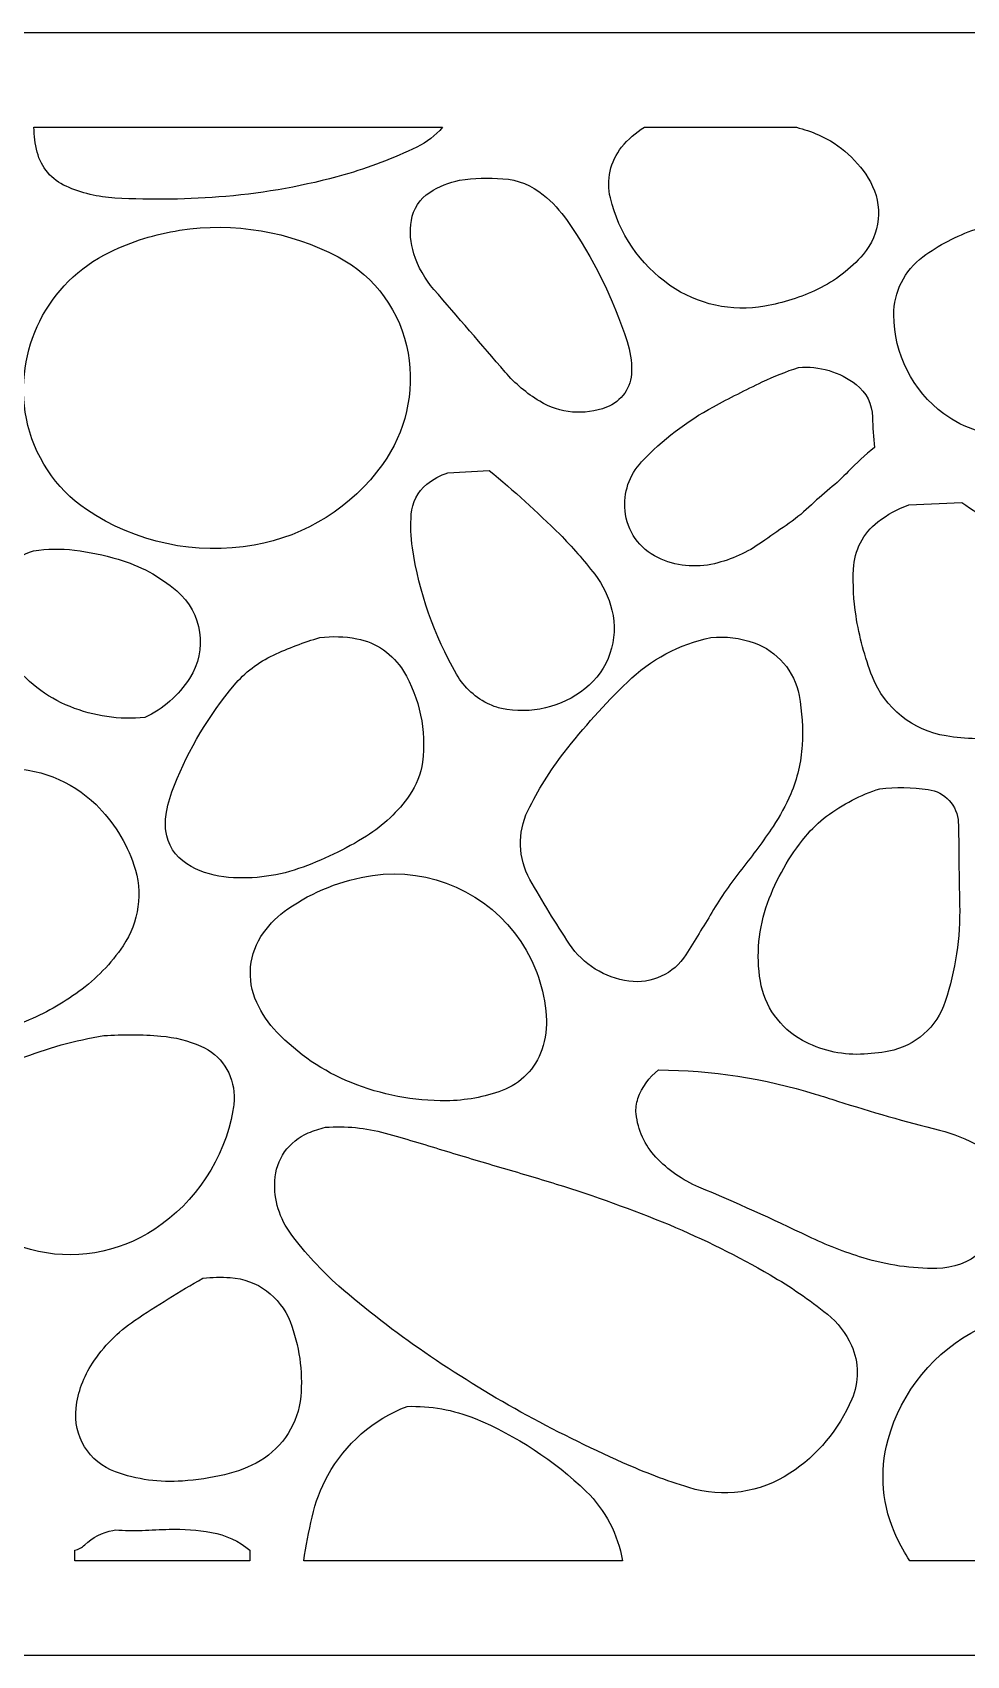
# Model space of a CAD drawing. Header units: centimetres. Extents: x -27 to -14.5, y -9 to -3.3.
# Drawn here: x -20.83 to -17.55, y -9 to -3.31 of the extents above; entities that cross this region are included whole.
import ezdxf

# ---------------------------------------------------------------- set-up
doc = ezdxf.new("R2010")
doc.units = ezdxf.units.CM
doc.header["$MEASUREMENT"] = 0
doc.layers.add('layer 1', color=7, linetype='Continuous')

msp = doc.modelspace()

# ---------------------------------------------------------------- linework, layer by layer
at = {"layer": 'layer 1', "color": 250}
for points, knots in [([(-26.99914, -3.31352), (-26.99914, -3.31352), (-26.99914, -9.00022), (-26.99914, -9.00022), (-26.99914, -9.00022), (-26.99914, -9.00022), (-14.52993, -9.00022), (-14.52993, -9.00022), (-14.52993, -9.00022), (-14.52993, -9.00022), (-14.52993, -3.31352), (-14.52993, -3.31352), (-14.52993, -3.31352), (-14.52993, -3.31352), (-26.99914, -3.31352), (-26.99914, -3.31352)], [0, 0, 0, 0, 0.2, 0.2, 0.2, 0.2, 0.4, 0.4, 0.4, 0.4, 0.6, 0.6, 0.6, 0.6, 1, 1, 1, 1]), ([(-19.38794, -3.64577), (-19.38794, -3.64577), (-20.81987, -3.64582), (-20.81987, -3.64582), (-20.81987, -3.64582), (-20.81946, -3.67515), (-20.81557, -3.70433), (-20.80832, -3.73278), (-20.80832, -3.73278), (-20.79479, -3.7862), (-20.75742, -3.83033), (-20.70695, -3.85253), (-20.70695, -3.85253), (-20.65289, -3.87625), (-20.59495, -3.89022), (-20.53597, -3.89356), (-20.53597, -3.89356), (-20.40634, -3.90103), (-20.27631, -3.89913), (-20.14699, -3.88801), (-20.14699, -3.88801), (-20.00695, -3.87596), (-19.86841, -3.85064), (-19.73315, -3.81233), (-19.73315, -3.81233), (-19.64544, -3.78694), (-19.56005, -3.75441), (-19.47768, -3.71503), (-19.47768, -3.71503), (-19.44315, -3.69856), (-19.41261, -3.67499), (-19.38794, -3.64577)], [0, 0, 0, 0, 0.1111111, 0.1111111, 0.1111111, 0.1111111, 0.2222222, 0.2222222, 0.2222222, 0.2222222, 0.3333333, 0.3333333, 0.3333333, 0.3333333, 0.4444444, 0.4444444, 0.4444444, 0.4444444, 0.5555556, 0.5555556, 0.5555556, 0.5555556, 0.6666667, 0.6666667, 0.6666667, 0.6666667, 0.7777778, 0.7777778, 0.7777778, 0.7777778, 1, 1, 1, 1]), ([(-18.14766, -3.64577), (-18.14766, -3.64577), (-18.67953, -3.64577), (-18.67953, -3.64577), (-18.67953, -3.64577), (-18.71044, -3.66392), (-18.73774, -3.68754), (-18.76009, -3.71556), (-18.76009, -3.71556), (-18.79976, -3.76551), (-18.81434, -3.8308), (-18.79958, -3.89284), (-18.79958, -3.89284), (-18.77005, -4.01731), (-18.69574, -4.12647), (-18.59076, -4.19952), (-18.59076, -4.19952), (-18.4938, -4.26692), (-18.37415, -4.29325), (-18.25787, -4.27268), (-18.25787, -4.27268), (-18.19363, -4.26134), (-18.13128, -4.24129), (-18.0725, -4.21305), (-18.0725, -4.21305), (-18.01163, -4.18379), (-17.95758, -4.14232), (-17.91366, -4.0912), (-17.91366, -4.0912), (-17.8527, -4.02025), (-17.84244, -3.91886), (-17.88817, -3.83722), (-17.88817, -3.83722), (-17.92913, -3.76395), (-17.99284, -3.70602), (-18.06968, -3.67222), (-18.06968, -3.67222), (-18.09497, -3.6614), (-18.121, -3.65259), (-18.14766, -3.64577)], [0, 0, 0, 0, 0.0909091, 0.0909091, 0.0909091, 0.0909091, 0.1818182, 0.1818182, 0.1818182, 0.1818182, 0.2727273, 0.2727273, 0.2727273, 0.2727273, 0.3636364, 0.3636364, 0.3636364, 0.3636364, 0.4545455, 0.4545455, 0.4545455, 0.4545455, 0.5454545, 0.5454545, 0.5454545, 0.5454545, 0.6363636, 0.6363636, 0.6363636, 0.6363636, 0.7272727, 0.7272727, 0.7272727, 0.7272727, 0.8181818, 0.8181818, 0.8181818, 0.8181818, 1, 1, 1, 1]), ([(-19.3278, -3.83091), (-19.36506, -3.83879), (-19.40054, -3.85337), (-19.43265, -3.87383), (-19.43265, -3.87383), (-19.46708, -3.89579), (-19.49054, -3.93146), (-19.497, -3.97187), (-19.497, -3.97187), (-19.50339, -4.01101), (-19.50035, -4.05102), (-19.48828, -4.08879), (-19.48828, -4.08879), (-19.47347, -4.13476), (-19.44966, -4.17733), (-19.41806, -4.21381), (-19.41806, -4.21381), (-19.33462, -4.31015), (-19.25133, -4.40671), (-19.16826, -4.50326), (-19.16826, -4.50326), (-19.13353, -4.54367), (-19.0926, -4.57821), (-19.04703, -4.6057), (-19.04703, -4.6057), (-18.9764, -4.6484), (-18.89013, -4.65619), (-18.81299, -4.62691), (-18.81299, -4.62691), (-18.7603, -4.60685), (-18.72534, -4.55669), (-18.72492, -4.50033), (-18.72492, -4.50033), (-18.72471, -4.46524), (-18.72998, -4.43032), (-18.74077, -4.39684), (-18.74077, -4.39684), (-18.78926, -4.2456), (-18.86021, -4.10254), (-18.95122, -3.9725), (-18.95122, -3.9725), (-18.97482, -3.93871), (-19.00285, -3.90837), (-19.03456, -3.88212), (-19.03456, -3.88212), (-19.07465, -3.84906), (-19.12402, -3.82934), (-19.17583, -3.82583), (-19.17583, -3.82583), (-19.22659, -3.82241), (-19.27745, -3.82409), (-19.3278, -3.83091)], [0, 0, 0, 0, 0.0714286, 0.0714286, 0.0714286, 0.0714286, 0.1428571, 0.1428571, 0.1428571, 0.1428571, 0.2142857, 0.2142857, 0.2142857, 0.2142857, 0.2857143, 0.2857143, 0.2857143, 0.2857143, 0.3571429, 0.3571429, 0.3571429, 0.3571429, 0.4285714, 0.4285714, 0.4285714, 0.4285714, 0.5, 0.5, 0.5, 0.5, 0.5714286, 0.5714286, 0.5714286, 0.5714286, 0.6428571, 0.6428571, 0.6428571, 0.6428571, 0.7142857, 0.7142857, 0.7142857, 0.7142857, 0.7857143, 0.7857143, 0.7857143, 0.7857143, 0.8571429, 0.8571429, 0.8571429, 0.8571429, 1, 1, 1, 1]), ([(-20.30925, -4.00673), (-20.39427, -4.01973), (-20.47686, -4.04544), (-20.55422, -4.08292), (-20.55422, -4.08292), (-20.77244, -4.18871), (-20.8923, -4.42769), (-20.84623, -4.66584), (-20.84623, -4.66584), (-20.82103, -4.79599), (-20.74526, -4.91081), (-20.63536, -4.98499), (-20.63536, -4.98499), (-20.46312, -5.1012), (-20.25267, -5.14602), (-20.04801, -5.10992), (-20.04801, -5.10992), (-19.86675, -5.07791), (-19.70522, -4.97631), (-19.59795, -4.82674), (-19.59795, -4.82674), (-19.51714, -4.71412), (-19.48491, -4.57391), (-19.50851, -4.43735), (-19.50851, -4.43735), (-19.53342, -4.29282), (-19.62388, -4.16824), (-19.75353, -4.09991), (-19.75353, -4.09991), (-19.92406, -4.00996), (-20.11885, -3.97732), (-20.30925, -4.00673), (-20.30925, -4.00673), (-20.30925, -4.00673), (-20.30925, -4.00673), (-20.30925, -4.00673)], [0, 0, 0, 0, 0.1, 0.1, 0.1, 0.1, 0.2, 0.2, 0.2, 0.2, 0.3, 0.3, 0.3, 0.3, 0.4, 0.4, 0.4, 0.4, 0.5, 0.5, 0.5, 0.5, 0.6, 0.6, 0.6, 0.6, 0.7, 0.7, 0.7, 0.7, 0.8, 0.8, 0.8, 0.8, 1, 1, 1, 1]), ([(-17.32259, -3.94263), (-17.38913, -3.96114), (-17.45515, -3.98142), (-17.52054, -4.00356), (-17.52054, -4.00356), (-17.58635, -4.02581), (-17.64827, -4.05814), (-17.70411, -4.09949), (-17.70411, -4.09949), (-17.76863, -4.14725), (-17.80655, -4.22283), (-17.80613, -4.3031), (-17.80613, -4.3031), (-17.8055, -4.43998), (-17.74043, -4.56845), (-17.63032, -4.64988), (-17.63032, -4.64988), (-17.55948, -4.70219), (-17.47309, -4.72925), (-17.38503, -4.72672), (-17.38503, -4.72672), (-17.33351, -4.72526), (-17.2826, -4.71518), (-17.23442, -4.69702), (-17.23442, -4.69702), (-17.18582, -4.67865), (-17.14226, -4.64936), (-17.10691, -4.61137), (-17.10691, -4.61137), (-16.99651, -4.49245), (-16.9376, -4.33481), (-16.94286, -4.17265), (-16.94286, -4.17265), (-16.94401, -4.13896), (-16.95031, -4.10558), (-16.96154, -4.07377), (-16.96154, -4.07377), (-16.97298, -4.04135), (-16.99459, -4.01353), (-17.02314, -3.99433), (-17.02314, -3.99433), (-17.05777, -3.97105), (-17.09723, -3.95602), (-17.13854, -3.95025), (-17.13854, -3.95025), (-17.19946, -3.94185), (-17.26109, -3.9393), (-17.32259, -3.94263), (-17.32259, -3.94263), (-17.32259, -3.94263), (-17.32259, -3.94263), (-17.32259, -3.94263)], [0, 0, 0, 0, 0.0714286, 0.0714286, 0.0714286, 0.0714286, 0.1428571, 0.1428571, 0.1428571, 0.1428571, 0.2142857, 0.2142857, 0.2142857, 0.2142857, 0.2857143, 0.2857143, 0.2857143, 0.2857143, 0.3571429, 0.3571429, 0.3571429, 0.3571429, 0.4285714, 0.4285714, 0.4285714, 0.4285714, 0.5, 0.5, 0.5, 0.5, 0.5714286, 0.5714286, 0.5714286, 0.5714286, 0.6428571, 0.6428571, 0.6428571, 0.6428571, 0.7142857, 0.7142857, 0.7142857, 0.7142857, 0.7857143, 0.7857143, 0.7857143, 0.7857143, 0.8571429, 0.8571429, 0.8571429, 0.8571429, 1, 1, 1, 1]), ([(-18.13995, -4.48731), (-18.1833, -4.50137), (-18.22565, -4.51828), (-18.2669, -4.5378), (-18.2669, -4.5378), (-18.32482, -4.56541), (-18.38203, -4.59448), (-18.43857, -4.62491), (-18.43857, -4.62491), (-18.53222, -4.6754), (-18.61708, -4.74057), (-18.68997, -4.81803), (-18.68997, -4.81803), (-18.73333, -4.86403), (-18.75452, -4.92656), (-18.74813, -4.98943), (-18.74813, -4.98943), (-18.74098, -5.06038), (-18.69753, -5.1224), (-18.6333, -5.15334), (-18.6333, -5.15334), (-18.57137, -5.18317), (-18.50115, -5.19072), (-18.43429, -5.17468), (-18.43429, -5.17468), (-18.375, -5.16049), (-18.31902, -5.13511), (-18.2692, -5.09994), (-18.2692, -5.09994), (-18.24075, -5.0799), (-18.21221, -5.06006), (-18.18345, -5.04043), (-18.18345, -5.04043), (-18.15512, -5.02122), (-18.12845, -4.99975), (-18.10357, -4.97641), (-18.10357, -4.97641), (-18.07974, -4.95405), (-18.05519, -4.93244), (-18.02999, -4.91165), (-18.02999, -4.91165), (-18.00733, -4.89296), (-17.98576, -4.87302), (-17.96546, -4.85173), (-17.96546, -4.85173), (-17.9368, -4.82191), (-17.90626, -4.7939), (-17.87403, -4.76796), (-17.87403, -4.76796), (-17.87761, -4.73238), (-17.8798, -4.69661), (-17.88065, -4.66091), (-17.88065, -4.66091), (-17.8817, -4.61631), (-17.9026, -4.57463), (-17.93773, -4.54715), (-17.93773, -4.54715), (-17.99515, -4.50233), (-18.06736, -4.48091), (-18.13995, -4.48731)], [0, 0, 0, 0, 0.0625, 0.0625, 0.0625, 0.0625, 0.125, 0.125, 0.125, 0.125, 0.1875, 0.1875, 0.1875, 0.1875, 0.25, 0.25, 0.25, 0.25, 0.3125, 0.3125, 0.3125, 0.3125, 0.375, 0.375, 0.375, 0.375, 0.4375, 0.4375, 0.4375, 0.4375, 0.5, 0.5, 0.5, 0.5, 0.5625, 0.5625, 0.5625, 0.5625, 0.625, 0.625, 0.625, 0.625, 0.6875, 0.6875, 0.6875, 0.6875, 0.75, 0.75, 0.75, 0.75, 0.8125, 0.8125, 0.8125, 0.8125, 0.875, 0.875, 0.875, 0.875, 1, 1, 1, 1]), ([(-19.224, -4.84806), (-19.224, -4.84806), (-19.36888, -4.85693), (-19.36888, -4.85693), (-19.36888, -4.85693), (-19.39613, -4.86505), (-19.42142, -4.87849), (-19.44326, -4.89658), (-19.44326, -4.89658), (-19.47487, -4.92268), (-19.49444, -4.96057), (-19.4972, -5.00151), (-19.4972, -5.00151), (-19.49994, -5.04084), (-19.49866, -5.08032), (-19.49342, -5.11937), (-19.49342, -5.11937), (-19.46991, -5.27544), (-19.41743, -5.42563), (-19.3386, -5.56231), (-19.3386, -5.56231), (-19.31163, -5.6091), (-19.2707, -5.64625), (-19.22148, -5.66861), (-19.22148, -5.66861), (-19.20867, -5.67449), (-19.19534, -5.67889), (-19.1816, -5.68176), (-19.1816, -5.68176), (-19.07853, -5.70368), (-18.97115, -5.67848), (-18.88855, -5.61298), (-18.88855, -5.61298), (-18.80589, -5.54738), (-18.7689, -5.4398), (-18.79378, -5.33726), (-18.79378, -5.33726), (-18.80515, -5.29181), (-18.82571, -5.2492), (-18.85422, -5.21204), (-18.85422, -5.21204), (-18.89213, -5.1627), (-18.93317, -5.11579), (-18.97709, -5.07172), (-18.97709, -5.07172), (-19.05596, -4.99341), (-19.13835, -4.91879), (-19.224, -4.84806), (-19.224, -4.84806), (-19.224, -4.84806), (-19.224, -4.84806), (-19.224, -4.84806)], [0, 0, 0, 0, 0.0714286, 0.0714286, 0.0714286, 0.0714286, 0.1428571, 0.1428571, 0.1428571, 0.1428571, 0.2142857, 0.2142857, 0.2142857, 0.2142857, 0.2857143, 0.2857143, 0.2857143, 0.2857143, 0.3571429, 0.3571429, 0.3571429, 0.3571429, 0.4285714, 0.4285714, 0.4285714, 0.4285714, 0.5, 0.5, 0.5, 0.5, 0.5714286, 0.5714286, 0.5714286, 0.5714286, 0.6428571, 0.6428571, 0.6428571, 0.6428571, 0.7142857, 0.7142857, 0.7142857, 0.7142857, 0.7857143, 0.7857143, 0.7857143, 0.7857143, 0.8571429, 0.8571429, 0.8571429, 0.8571429, 1, 1, 1, 1]), ([(-17.56725, -4.96035), (-17.56725, -4.96035), (-17.75302, -4.96912), (-17.75302, -4.96912), (-17.75302, -4.96912), (-17.79248, -4.9826), (-17.82934, -5.00255), (-17.86218, -5.02826), (-17.86218, -5.02826), (-17.91339, -5.06824), (-17.94446, -5.1286), (-17.9473, -5.19357), (-17.9473, -5.19357), (-17.94972, -5.24837), (-17.94677, -5.30325), (-17.93847, -5.35752), (-17.93847, -5.35752), (-17.92725, -5.43046), (-17.90804, -5.50193), (-17.88106, -5.57068), (-17.88106, -5.57068), (-17.83781, -5.68088), (-17.73948, -5.75993), (-17.62255, -5.77839), (-17.62255, -5.77839), (-17.55365, -5.78931), (-17.4837, -5.79162), (-17.41422, -5.78523), (-17.41422, -5.78523), (-17.3334, -5.77785), (-17.25509, -5.75268), (-17.1851, -5.71153), (-17.1851, -5.71153), (-17.10334, -5.66363), (-17.05684, -5.57279), (-17.06576, -5.47847), (-17.06576, -5.47847), (-17.07646, -5.36466), (-17.13377, -5.26042), (-17.22424, -5.19038), (-17.22424, -5.19038), (-17.29919, -5.13227), (-17.37769, -5.07896), (-17.45926, -5.03063), (-17.45926, -5.03063), (-17.49628, -5.00875), (-17.53229, -4.98533), (-17.56725, -4.96035)], [0, 0, 0, 0, 0.0769231, 0.0769231, 0.0769231, 0.0769231, 0.1538462, 0.1538462, 0.1538462, 0.1538462, 0.2307692, 0.2307692, 0.2307692, 0.2307692, 0.3076923, 0.3076923, 0.3076923, 0.3076923, 0.3846154, 0.3846154, 0.3846154, 0.3846154, 0.4615385, 0.4615385, 0.4615385, 0.4615385, 0.5384615, 0.5384615, 0.5384615, 0.5384615, 0.6153846, 0.6153846, 0.6153846, 0.6153846, 0.6923077, 0.6923077, 0.6923077, 0.6923077, 0.7692308, 0.7692308, 0.7692308, 0.7692308, 0.8461538, 0.8461538, 0.8461538, 0.8461538, 1, 1, 1, 1]), ([(-20.82103, -5.12944), (-20.85944, -5.14131), (-20.89482, -5.16135), (-20.92485, -5.18811), (-20.92485, -5.18811), (-20.96703, -5.22558), (-20.98697, -5.28205), (-20.97755, -5.3377), (-20.97755, -5.3377), (-20.96682, -5.4012), (-20.94132, -5.46131), (-20.903, -5.51307), (-20.903, -5.51307), (-20.84948, -5.58558), (-20.77694, -5.64182), (-20.69339, -5.67553), (-20.69339, -5.67553), (-20.61017, -5.70912), (-20.52015, -5.72224), (-20.43082, -5.71384), (-20.43082, -5.71384), (-20.36687, -5.68352), (-20.31272, -5.63597), (-20.27431, -5.57646), (-20.27431, -5.57646), (-20.21049, -5.47746), (-20.2296, -5.3466), (-20.31923, -5.27018), (-20.31923, -5.27018), (-20.37919, -5.21898), (-20.4493, -5.18109), (-20.52494, -5.159), (-20.52494, -5.159), (-20.57491, -5.14435), (-20.62594, -5.13377), (-20.67765, -5.12734), (-20.67765, -5.12734), (-20.7253, -5.12131), (-20.77357, -5.12199), (-20.82103, -5.12944), (-20.82103, -5.12944), (-20.82103, -5.12944), (-20.82103, -5.12944), (-20.82103, -5.12944)], [0, 0, 0, 0, 0.0833333, 0.0833333, 0.0833333, 0.0833333, 0.1666667, 0.1666667, 0.1666667, 0.1666667, 0.25, 0.25, 0.25, 0.25, 0.3333333, 0.3333333, 0.3333333, 0.3333333, 0.4166667, 0.4166667, 0.4166667, 0.4166667, 0.5, 0.5, 0.5, 0.5, 0.5833333, 0.5833333, 0.5833333, 0.5833333, 0.6666667, 0.6666667, 0.6666667, 0.6666667, 0.75, 0.75, 0.75, 0.75, 0.8333333, 0.8333333, 0.8333333, 0.8333333, 1, 1, 1, 1]), ([(-19.81774, -5.4335), (-19.87346, -5.44989), (-19.92784, -5.47045), (-19.98038, -5.49501), (-19.98038, -5.49501), (-20.03354, -5.51978), (-20.08057, -5.55598), (-20.11824, -5.60091), (-20.11824, -5.60091), (-20.20618, -5.70576), (-20.27682, -5.82385), (-20.32773, -5.95093), (-20.32773, -5.95093), (-20.34001, -5.98148), (-20.34924, -6.01314), (-20.35529, -6.0455), (-20.35529, -6.0455), (-20.35932, -6.06684), (-20.36006, -6.08875), (-20.35744, -6.11037), (-20.35744, -6.11037), (-20.35176, -6.15823), (-20.3247, -6.20095), (-20.28385, -6.22658), (-20.28385, -6.22658), (-20.2446, -6.25133), (-20.20022, -6.26687), (-20.15402, -6.27211), (-20.15402, -6.27211), (-20.06564, -6.28199), (-19.97612, -6.27211), (-19.89205, -6.24303), (-19.89205, -6.24303), (-19.80872, -6.21426), (-19.72896, -6.17608), (-19.65432, -6.12916), (-19.65432, -6.12916), (-19.59499, -6.09197), (-19.5437, -6.04331), (-19.5034, -5.986), (-19.5034, -5.986), (-19.47926, -5.95157), (-19.46378, -5.91189), (-19.45836, -5.87014), (-19.45836, -5.87014), (-19.44388, -5.75929), (-19.46728, -5.64688), (-19.52491, -5.55105), (-19.52491, -5.55105), (-19.5607, -5.49165), (-19.6201, -5.4503), (-19.68822, -5.43749), (-19.68822, -5.43749), (-19.73094, -5.42952), (-19.77461, -5.42815), (-19.81774, -5.4335), (-19.81774, -5.4335), (-19.81774, -5.4335), (-19.81774, -5.4335), (-19.81774, -5.4335)], [0, 0, 0, 0, 0.0625, 0.0625, 0.0625, 0.0625, 0.125, 0.125, 0.125, 0.125, 0.1875, 0.1875, 0.1875, 0.1875, 0.25, 0.25, 0.25, 0.25, 0.3125, 0.3125, 0.3125, 0.3125, 0.375, 0.375, 0.375, 0.375, 0.4375, 0.4375, 0.4375, 0.4375, 0.5, 0.5, 0.5, 0.5, 0.5625, 0.5625, 0.5625, 0.5625, 0.625, 0.625, 0.625, 0.625, 0.6875, 0.6875, 0.6875, 0.6875, 0.75, 0.75, 0.75, 0.75, 0.8125, 0.8125, 0.8125, 0.8125, 0.875, 0.875, 0.875, 0.875, 1, 1, 1, 1]), ([(-18.44711, -5.43343), (-18.55752, -5.45681), (-18.65902, -5.51094), (-18.73998, -5.58958), (-18.73998, -5.58958), (-18.81949, -5.66672), (-18.89348, -5.7492), (-18.9617, -5.83653), (-18.9617, -5.83653), (-19.01112, -5.89983), (-19.05375, -5.96826), (-19.08882, -6.04047), (-19.08882, -6.04047), (-19.12587, -6.11699), (-19.12315, -6.20673), (-19.08136, -6.28079), (-19.08136, -6.28079), (-19.03785, -6.35798), (-18.99152, -6.43353), (-18.94251, -6.50731), (-18.94251, -6.50731), (-18.89516, -6.57869), (-18.81938, -6.62614), (-18.73449, -6.63769), (-18.73449, -6.63769), (-18.65544, -6.64838), (-18.57744, -6.61206), (-18.53475, -6.54461), (-18.53475, -6.54461), (-18.50378, -6.49567), (-18.47344, -6.44625), (-18.44374, -6.39649), (-18.44374, -6.39649), (-18.41216, -6.34358), (-18.37688, -6.29278), (-18.33848, -6.24451), (-18.33848, -6.24451), (-18.30006, -6.19623), (-18.26363, -6.14641), (-18.22931, -6.09515), (-18.22931, -6.09515), (-18.20528, -6.05924), (-18.1846, -6.02116), (-18.1675, -5.98141), (-18.1675, -5.98141), (-18.14427, -5.92743), (-18.13065, -5.86982), (-18.12729, -5.81114), (-18.12729, -5.81114), (-18.12394, -5.75268), (-18.12772, -5.69407), (-18.13831, -5.6365), (-18.13831, -5.6365), (-18.15417, -5.55127), (-18.21413, -5.48095), (-18.29586, -5.45187), (-18.29586, -5.45187), (-18.34425, -5.43456), (-18.39588, -5.42833), (-18.44711, -5.43343)], [0, 0, 0, 0, 0.0625, 0.0625, 0.0625, 0.0625, 0.125, 0.125, 0.125, 0.125, 0.1875, 0.1875, 0.1875, 0.1875, 0.25, 0.25, 0.25, 0.25, 0.3125, 0.3125, 0.3125, 0.3125, 0.375, 0.375, 0.375, 0.375, 0.4375, 0.4375, 0.4375, 0.4375, 0.5, 0.5, 0.5, 0.5, 0.5625, 0.5625, 0.5625, 0.5625, 0.625, 0.625, 0.625, 0.625, 0.6875, 0.6875, 0.6875, 0.6875, 0.75, 0.75, 0.75, 0.75, 0.8125, 0.8125, 0.8125, 0.8125, 0.875, 0.875, 0.875, 0.875, 1, 1, 1, 1]), ([(-21.00503, -5.89898), (-21.02779, -5.90518), (-21.05015, -5.91243), (-21.0722, -5.92081), (-21.0722, -5.92081), (-21.24665, -5.98727), (-21.40008, -6.09925), (-21.51647, -6.24524), (-21.51647, -6.24524), (-21.59646, -6.34547), (-21.67087, -6.45001), (-21.73951, -6.55834), (-21.73951, -6.55834), (-21.75935, -6.58975), (-21.77489, -6.62372), (-21.78571, -6.6593), (-21.78571, -6.6593), (-21.80994, -6.73907), (-21.78422, -6.82545), (-21.72019, -6.87887), (-21.72019, -6.87887), (-21.66016, -6.92904), (-21.58637, -6.95957), (-21.50847, -6.96641), (-21.50847, -6.96641), (-21.4345, -6.97292), (-21.35998, -6.96442), (-21.28942, -6.94142), (-21.28942, -6.94142), (-21.14052, -6.89282), (-20.99362, -6.83853), (-20.84895, -6.77854), (-20.84895, -6.77854), (-20.78283, -6.75114), (-20.72017, -6.71597), (-20.66233, -6.67378), (-20.66233, -6.67378), (-20.60187, -6.62981), (-20.5495, -6.57565), (-20.50762, -6.51373), (-20.50762, -6.51373), (-20.45127, -6.43049), (-20.4371, -6.32575), (-20.46935, -6.23055), (-20.46935, -6.23055), (-20.4965, -6.15067), (-20.54194, -6.07826), (-20.60219, -6.01905), (-20.60219, -6.01905), (-20.68962, -5.9332), (-20.80863, -5.88744), (-20.93102, -5.8927), (-20.93102, -5.8927), (-20.95579, -5.89375), (-20.98046, -5.89584), (-21.00503, -5.89898), (-21.00503, -5.89898), (-21.00503, -5.89898), (-21.00503, -5.89898), (-21.00503, -5.89898)], [0, 0, 0, 0, 0.0625, 0.0625, 0.0625, 0.0625, 0.125, 0.125, 0.125, 0.125, 0.1875, 0.1875, 0.1875, 0.1875, 0.25, 0.25, 0.25, 0.25, 0.3125, 0.3125, 0.3125, 0.3125, 0.375, 0.375, 0.375, 0.375, 0.4375, 0.4375, 0.4375, 0.4375, 0.5, 0.5, 0.5, 0.5, 0.5625, 0.5625, 0.5625, 0.5625, 0.625, 0.625, 0.625, 0.625, 0.6875, 0.6875, 0.6875, 0.6875, 0.75, 0.75, 0.75, 0.75, 0.8125, 0.8125, 0.8125, 0.8125, 0.875, 0.875, 0.875, 0.875, 1, 1, 1, 1]), ([(-17.85504, -5.96301), (-17.92231, -5.98463), (-17.98539, -6.01737), (-18.04176, -6.05989), (-18.04176, -6.05989), (-18.06904, -6.08047), (-18.09382, -6.10419), (-18.11554, -6.13054), (-18.11554, -6.13054), (-18.17284, -6.20012), (-18.21777, -6.27897), (-18.2485, -6.36374), (-18.2485, -6.36374), (-18.28021, -6.45122), (-18.28892, -6.54533), (-18.27373, -6.6372), (-18.27373, -6.6372), (-18.25923, -6.72542), (-18.20487, -6.80205), (-18.12636, -6.84488), (-18.12636, -6.84488), (-18.064, -6.8789), (-17.99369, -6.89577), (-17.92262, -6.89367), (-17.92262, -6.89367), (-17.88925, -6.89272), (-17.85598, -6.88895), (-17.82312, -6.88265), (-17.82312, -6.88265), (-17.73049, -6.8646), (-17.65489, -6.79798), (-17.62549, -6.7084), (-17.62549, -6.7084), (-17.5896, -6.5991), (-17.5726, -6.48455), (-17.57543, -6.36952), (-17.57543, -6.36952), (-17.57711, -6.29531), (-17.57827, -6.2211), (-17.57858, -6.14689), (-17.57858, -6.14689), (-17.57869, -6.12517), (-17.5792, -6.10356), (-17.58005, -6.08193), (-17.58005, -6.08193), (-17.58248, -6.02273), (-17.62706, -5.97376), (-17.68585, -5.96586), (-17.68585, -5.96586), (-17.74189, -5.9583), (-17.79868, -5.95735), (-17.85504, -5.96301)], [0, 0, 0, 0, 0.0714286, 0.0714286, 0.0714286, 0.0714286, 0.1428571, 0.1428571, 0.1428571, 0.1428571, 0.2142857, 0.2142857, 0.2142857, 0.2142857, 0.2857143, 0.2857143, 0.2857143, 0.2857143, 0.3571429, 0.3571429, 0.3571429, 0.3571429, 0.4285714, 0.4285714, 0.4285714, 0.4285714, 0.5, 0.5, 0.5, 0.5, 0.5714286, 0.5714286, 0.5714286, 0.5714286, 0.6428571, 0.6428571, 0.6428571, 0.6428571, 0.7142857, 0.7142857, 0.7142857, 0.7142857, 0.7857143, 0.7857143, 0.7857143, 0.7857143, 0.8571429, 0.8571429, 0.8571429, 0.8571429, 1, 1, 1, 1]), ([(-19.63375, -6.26707), (-19.74036, -6.28292), (-19.84185, -6.32312), (-19.93037, -6.38452), (-19.93037, -6.38452), (-19.96322, -6.40729), (-19.99198, -6.43544), (-20.01548, -6.46785), (-20.01548, -6.46785), (-20.06701, -6.53922), (-20.07594, -6.63276), (-20.03877, -6.71256), (-20.03877, -6.71256), (-20.02105, -6.75062), (-19.99721, -6.78556), (-19.96824, -6.8159), (-19.96824, -6.8159), (-19.89514, -6.89282), (-19.8065, -6.95318), (-19.70817, -6.99296), (-19.70817, -6.99296), (-19.60217, -7.03584), (-19.48884, -7.0574), (-19.3746, -7.05656), (-19.3746, -7.05656), (-19.30764, -7.05594), (-19.24133, -7.04376), (-19.17865, -7.02046), (-19.17865, -7.02046), (-19.11321, -6.9962), (-19.06225, -6.94373), (-19.0397, -6.87771), (-19.0397, -6.87771), (-19.02667, -6.83931), (-19.02143, -6.79879), (-19.02426, -6.75839), (-19.02426, -6.75839), (-19.03088, -6.66561), (-19.06142, -6.57627), (-19.11305, -6.49892), (-19.11305, -6.49892), (-19.22779, -6.32806), (-19.43003, -6.2379), (-19.63375, -6.26707), (-19.63375, -6.26707), (-19.63375, -6.26707), (-19.63375, -6.26707), (-19.63375, -6.26707)], [0, 0, 0, 0, 0.0769231, 0.0769231, 0.0769231, 0.0769231, 0.1538462, 0.1538462, 0.1538462, 0.1538462, 0.2307692, 0.2307692, 0.2307692, 0.2307692, 0.3076923, 0.3076923, 0.3076923, 0.3076923, 0.3846154, 0.3846154, 0.3846154, 0.3846154, 0.4615385, 0.4615385, 0.4615385, 0.4615385, 0.5384615, 0.5384615, 0.5384615, 0.5384615, 0.6153846, 0.6153846, 0.6153846, 0.6153846, 0.6923077, 0.6923077, 0.6923077, 0.6923077, 0.7692308, 0.7692308, 0.7692308, 0.7692308, 0.8461538, 0.8461538, 0.8461538, 0.8461538, 1, 1, 1, 1]), ([(-20.5748, -6.82828), (-20.67587, -6.84465), (-20.77475, -6.87199), (-20.86984, -6.90994), (-20.86984, -6.90994), (-20.93711, -6.93681), (-21.00009, -6.97334), (-21.05682, -7.01846), (-21.05682, -7.01846), (-21.13003, -7.07672), (-21.16277, -7.17211), (-21.14062, -7.26301), (-21.14062, -7.26301), (-21.10311, -7.41667), (-20.9848, -7.53748), (-20.83195, -7.5781), (-20.83195, -7.5781), (-20.68323, -7.61756), (-20.52494, -7.59164), (-20.39669, -7.50661), (-20.39669, -7.50661), (-20.25216, -7.41103), (-20.15308, -7.26071), (-20.12221, -7.09016), (-20.12221, -7.09016), (-20.11918, -7.07346), (-20.1178, -7.05656), (-20.11813, -7.03957), (-20.11813, -7.03957), (-20.11929, -6.96356), (-20.16483, -6.89531), (-20.23459, -6.86509), (-20.23459, -6.86509), (-20.27903, -6.84581), (-20.32626, -6.83384), (-20.37455, -6.82975), (-20.37455, -6.82975), (-20.44118, -6.82411), (-20.50816, -6.82366), (-20.5748, -6.82828)], [0, 0, 0, 0, 0.0909091, 0.0909091, 0.0909091, 0.0909091, 0.1818182, 0.1818182, 0.1818182, 0.1818182, 0.2727273, 0.2727273, 0.2727273, 0.2727273, 0.3636364, 0.3636364, 0.3636364, 0.3636364, 0.4545455, 0.4545455, 0.4545455, 0.4545455, 0.5454545, 0.5454545, 0.5454545, 0.5454545, 0.6363636, 0.6363636, 0.6363636, 0.6363636, 0.7272727, 0.7272727, 0.7272727, 0.7272727, 0.8181818, 0.8181818, 0.8181818, 0.8181818, 1, 1, 1, 1]), ([(-18.63087, -6.94825), (-18.66363, -6.97428), (-18.68853, -7.00902), (-18.70268, -7.04848), (-18.70268, -7.04848), (-18.70887, -7.0657), (-18.71106, -7.08406), (-18.70919, -7.10222), (-18.70919, -7.10222), (-18.70325, -7.15889), (-18.67906, -7.21201), (-18.64022, -7.25364), (-18.64022, -7.25364), (-18.59792, -7.29902), (-18.54639, -7.33491), (-18.48918, -7.35895), (-18.48918, -7.35895), (-18.35968, -7.41331), (-18.23162, -7.47105), (-18.10505, -7.53202), (-18.10505, -7.53202), (-18.04322, -7.56183), (-17.9791, -7.58691), (-17.91341, -7.60696), (-17.91341, -7.60696), (-17.82974, -7.63247), (-17.74264, -7.64495), (-17.6552, -7.64412), (-17.6552, -7.64412), (-17.53954, -7.64286), (-17.44067, -7.56079), (-17.41832, -7.44732), (-17.41832, -7.44732), (-17.4138, -7.42444), (-17.41148, -7.40114), (-17.41118, -7.37774), (-17.41118, -7.37774), (-17.41055, -7.31009), (-17.44696, -7.24758), (-17.50616, -7.21485), (-17.50616, -7.21485), (-17.55013, -7.1906), (-17.59704, -7.17202), (-17.64575, -7.15974), (-17.64575, -7.15974), (-17.76597, -7.1294), (-17.88526, -7.09529), (-18.00334, -7.0574), (-18.00334, -7.0574), (-18.02938, -7.04911), (-18.0555, -7.04093), (-18.08153, -7.03285), (-18.08153, -7.03285), (-18.25954, -6.97796), (-18.44458, -6.94951), (-18.63087, -6.94825), (-18.63087, -6.94825), (-18.63087, -6.94825), (-18.63087, -6.94825), (-18.63087, -6.94825)], [0, 0, 0, 0, 0.0625, 0.0625, 0.0625, 0.0625, 0.125, 0.125, 0.125, 0.125, 0.1875, 0.1875, 0.1875, 0.1875, 0.25, 0.25, 0.25, 0.25, 0.3125, 0.3125, 0.3125, 0.3125, 0.375, 0.375, 0.375, 0.375, 0.4375, 0.4375, 0.4375, 0.4375, 0.5, 0.5, 0.5, 0.5, 0.5625, 0.5625, 0.5625, 0.5625, 0.625, 0.625, 0.625, 0.625, 0.6875, 0.6875, 0.6875, 0.6875, 0.75, 0.75, 0.75, 0.75, 0.8125, 0.8125, 0.8125, 0.8125, 0.875, 0.875, 0.875, 0.875, 1, 1, 1, 1]), ([(-19.7981, -7.14934), (-19.81868, -7.15418), (-19.83883, -7.16069), (-19.85826, -7.16895), (-19.85826, -7.16895), (-19.92636, -7.19773), (-19.97192, -7.2627), (-19.9757, -7.33649), (-19.9757, -7.33649), (-19.97916, -7.40377), (-19.9589, -7.47009), (-19.91849, -7.52394), (-19.91849, -7.52394), (-19.86895, -7.58996), (-19.81292, -7.65084), (-19.75131, -7.70562), (-19.75131, -7.70562), (-19.65548, -7.78896), (-19.55492, -7.86667), (-19.45018, -7.93842), (-19.45018, -7.93842), (-19.34114, -8.0132), (-19.22872, -8.08294), (-19.11327, -8.1474), (-19.11327, -8.1474), (-18.99635, -8.21109), (-18.8771, -8.27018), (-18.75557, -8.32456), (-18.75557, -8.32456), (-18.68031, -8.35835), (-18.60307, -8.38744), (-18.52423, -8.41168), (-18.52423, -8.41168), (-18.4046, -8.44853), (-18.27487, -8.43024), (-18.17012, -8.36161), (-18.17012, -8.36161), (-18.07387, -8.29853), (-17.9984, -8.20847), (-17.95326, -8.10256), (-17.95326, -8.10256), (-17.92745, -8.04201), (-17.92797, -7.97355), (-17.95474, -7.91345), (-17.95474, -7.91345), (-17.97374, -7.87082), (-18.00251, -7.83346), (-18.03881, -7.80422), (-18.03881, -7.80422), (-18.10201, -7.75338), (-18.16908, -7.70741), (-18.23928, -7.66667), (-18.23928, -7.66667), (-18.35369, -7.60055), (-18.47208, -7.54169), (-18.59383, -7.49046), (-18.59383, -7.49046), (-18.72345, -7.43739), (-18.8552, -7.38991), (-18.9889, -7.34814), (-18.9889, -7.34814), (-19.05501, -7.32799), (-19.12121, -7.30825), (-19.18754, -7.28893), (-19.18754, -7.28893), (-19.25401, -7.26953), (-19.32035, -7.24969), (-19.38656, -7.22943), (-19.38656, -7.22943), (-19.45356, -7.20854), (-19.52092, -7.18871), (-19.58858, -7.17003), (-19.58858, -7.17003), (-19.65673, -7.15115), (-19.72758, -7.1442), (-19.7981, -7.14934), (-19.7981, -7.14934), (-19.7981, -7.14934), (-19.7981, -7.14934), (-19.7981, -7.14934)], [0, 0, 0, 0, 0.047619, 0.047619, 0.047619, 0.047619, 0.0952381, 0.0952381, 0.0952381, 0.0952381, 0.1428571, 0.1428571, 0.1428571, 0.1428571, 0.1904762, 0.1904762, 0.1904762, 0.1904762, 0.2380952, 0.2380952, 0.2380952, 0.2380952, 0.2857143, 0.2857143, 0.2857143, 0.2857143, 0.3333333, 0.3333333, 0.3333333, 0.3333333, 0.3809524, 0.3809524, 0.3809524, 0.3809524, 0.4285714, 0.4285714, 0.4285714, 0.4285714, 0.4761905, 0.4761905, 0.4761905, 0.4761905, 0.5238095, 0.5238095, 0.5238095, 0.5238095, 0.5714286, 0.5714286, 0.5714286, 0.5714286, 0.6190476, 0.6190476, 0.6190476, 0.6190476, 0.6666667, 0.6666667, 0.6666667, 0.6666667, 0.7142857, 0.7142857, 0.7142857, 0.7142857, 0.7619048, 0.7619048, 0.7619048, 0.7619048, 0.8095238, 0.8095238, 0.8095238, 0.8095238, 0.8571429, 0.8571429, 0.8571429, 0.8571429, 0.9047619, 0.9047619, 0.9047619, 0.9047619, 1, 1, 1, 1]), ([(-20.2275, -7.67841), (-20.30947, -7.72441), (-20.38944, -7.77384), (-20.46731, -7.82653), (-20.46731, -7.82653), (-20.52589, -7.86621), (-20.57605, -7.91701), (-20.61498, -7.9761), (-20.61498, -7.9761), (-20.64596, -8.02326), (-20.66559, -8.07696), (-20.67209, -8.13312), (-20.67209, -8.13312), (-20.68353, -8.23062), (-20.62653, -8.32308), (-20.53421, -8.35657), (-20.53421, -8.35657), (-20.45903, -8.38385), (-20.37884, -8.39488), (-20.29897, -8.3889), (-20.29897, -8.3889), (-20.24943, -8.38518), (-20.20022, -8.37787), (-20.15173, -8.36696), (-20.15173, -8.36696), (-20.10774, -8.35712), (-20.06554, -8.34044), (-20.02676, -8.31752), (-20.02676, -8.31752), (-19.9461, -8.26977), (-19.89332, -8.18622), (-19.88491, -8.09291), (-19.88491, -8.09291), (-19.87694, -8.0035), (-19.88974, -7.91351), (-19.92227, -7.82989), (-19.92227, -7.82989), (-19.95649, -7.74225), (-20.03805, -7.68222), (-20.13188, -7.67591), (-20.13188, -7.67591), (-20.16378, -7.67372), (-20.1958, -7.67455), (-20.2275, -7.67841), (-20.2275, -7.67841), (-20.2275, -7.67841), (-20.2275, -7.67841), (-20.2275, -7.67841)], [0, 0, 0, 0, 0.0769231, 0.0769231, 0.0769231, 0.0769231, 0.1538462, 0.1538462, 0.1538462, 0.1538462, 0.2307692, 0.2307692, 0.2307692, 0.2307692, 0.3076923, 0.3076923, 0.3076923, 0.3076923, 0.3846154, 0.3846154, 0.3846154, 0.3846154, 0.4615385, 0.4615385, 0.4615385, 0.4615385, 0.5384615, 0.5384615, 0.5384615, 0.5384615, 0.6153846, 0.6153846, 0.6153846, 0.6153846, 0.6923077, 0.6923077, 0.6923077, 0.6923077, 0.7692308, 0.7692308, 0.7692308, 0.7692308, 0.8461538, 0.8461538, 0.8461538, 0.8461538, 1, 1, 1, 1]), ([(-17.75018, -8.66786), (-17.75018, -8.66786), (-17.23149, -8.66786), (-17.23149, -8.66786), (-17.23149, -8.66786), (-17.20462, -8.58064), (-17.18174, -8.49223), (-17.16274, -8.40296), (-17.16274, -8.40296), (-17.1387, -8.28929), (-17.14227, -8.17164), (-17.17334, -8.05965), (-17.17334, -8.05965), (-17.1852, -8.01691), (-17.20514, -7.97682), (-17.23211, -7.94146), (-17.23211, -7.94146), (-17.26328, -7.90063), (-17.30768, -7.87189), (-17.35765, -7.86023), (-17.35765, -7.86023), (-17.40671, -7.84868), (-17.45746, -7.84685), (-17.50721, -7.85477), (-17.50721, -7.85477), (-17.66355, -7.93391), (-17.77936, -8.07498), (-17.82628, -8.24384), (-17.82628, -8.24384), (-17.85735, -8.35772), (-17.84675, -8.47891), (-17.79636, -8.58566), (-17.79636, -8.58566), (-17.78293, -8.61413), (-17.7675, -8.64153), (-17.75018, -8.66786)], [0, 0, 0, 0, 0.1, 0.1, 0.1, 0.1, 0.2, 0.2, 0.2, 0.2, 0.3, 0.3, 0.3, 0.3, 0.4, 0.4, 0.4, 0.4, 0.5, 0.5, 0.5, 0.5, 0.6, 0.6, 0.6, 0.6, 0.7, 0.7, 0.7, 0.7, 0.8, 0.8, 0.8, 0.8, 1, 1, 1, 1]), ([(-18.75726, -8.66797), (-18.77247, -8.5755), (-18.81705, -8.49048), (-18.88425, -8.4252), (-18.88425, -8.4252), (-18.99676, -8.31616), (-19.12891, -8.22958), (-19.27386, -8.17006), (-19.27386, -8.17006), (-19.34922, -8.13915), (-19.43024, -8.12456), (-19.51168, -8.12734), (-19.51168, -8.12734), (-19.63017, -8.17257), (-19.72884, -8.25823), (-19.79003, -8.36938), (-19.79003, -8.36938), (-19.81479, -8.41524), (-19.83327, -8.46426), (-19.84486, -8.51506), (-19.84486, -8.51506), (-19.85647, -8.56564), (-19.86623, -8.61666), (-19.87423, -8.66797), (-19.87423, -8.66797), (-19.87423, -8.66797), (-18.75726, -8.66797), (-18.75726, -8.66797), (-18.75726, -8.66797), (-18.75726, -8.66797), (-18.75726, -8.66797), (-18.75726, -8.66797)], [0, 0, 0, 0, 0.1111111, 0.1111111, 0.1111111, 0.1111111, 0.2222222, 0.2222222, 0.2222222, 0.2222222, 0.3333333, 0.3333333, 0.3333333, 0.3333333, 0.4444444, 0.4444444, 0.4444444, 0.4444444, 0.5555556, 0.5555556, 0.5555556, 0.5555556, 0.6666667, 0.6666667, 0.6666667, 0.6666667, 0.7777778, 0.7777778, 0.7777778, 0.7777778, 1, 1, 1, 1]), ([(-20.06261, -8.63156), (-20.10144, -8.59931), (-20.14793, -8.5776), (-20.19757, -8.56865), (-20.19757, -8.56865), (-20.24659, -8.55976), (-20.29636, -8.55618), (-20.34609, -8.55783), (-20.34609, -8.55783), (-20.37748, -8.55892), (-20.40886, -8.5601), (-20.44013, -8.56155), (-20.44013, -8.56155), (-20.47152, -8.56293), (-20.50299, -8.56239), (-20.53429, -8.55976), (-20.53429, -8.55976), (-20.53713, -8.56049), (-20.53996, -8.56113), (-20.54289, -8.56165), (-20.54289, -8.56165), (-20.58014, -8.5687), (-20.61454, -8.5864), (-20.64187, -8.61263), (-20.64187, -8.61263), (-20.65152, -8.6218), (-20.66337, -8.6284), (-20.6763, -8.63156), (-20.6763, -8.63156), (-20.6763, -8.63156), (-20.6763, -8.66797), (-20.6763, -8.66797), (-20.6763, -8.66797), (-20.6763, -8.66797), (-20.06261, -8.66797), (-20.06261, -8.66797), (-20.06261, -8.66797), (-20.06261, -8.66797), (-20.06261, -8.63156), (-20.06261, -8.63156)], [0, 0, 0, 0, 0.0909091, 0.0909091, 0.0909091, 0.0909091, 0.1818182, 0.1818182, 0.1818182, 0.1818182, 0.2727273, 0.2727273, 0.2727273, 0.2727273, 0.3636364, 0.3636364, 0.3636364, 0.3636364, 0.4545455, 0.4545455, 0.4545455, 0.4545455, 0.5454545, 0.5454545, 0.5454545, 0.5454545, 0.6363636, 0.6363636, 0.6363636, 0.6363636, 0.7272727, 0.7272727, 0.7272727, 0.7272727, 0.8181818, 0.8181818, 0.8181818, 0.8181818, 1, 1, 1, 1])]:
    msp.add_open_spline(points, degree=3, knots=knots, dxfattribs=at)

doc.saveas('drawing.dxf')
